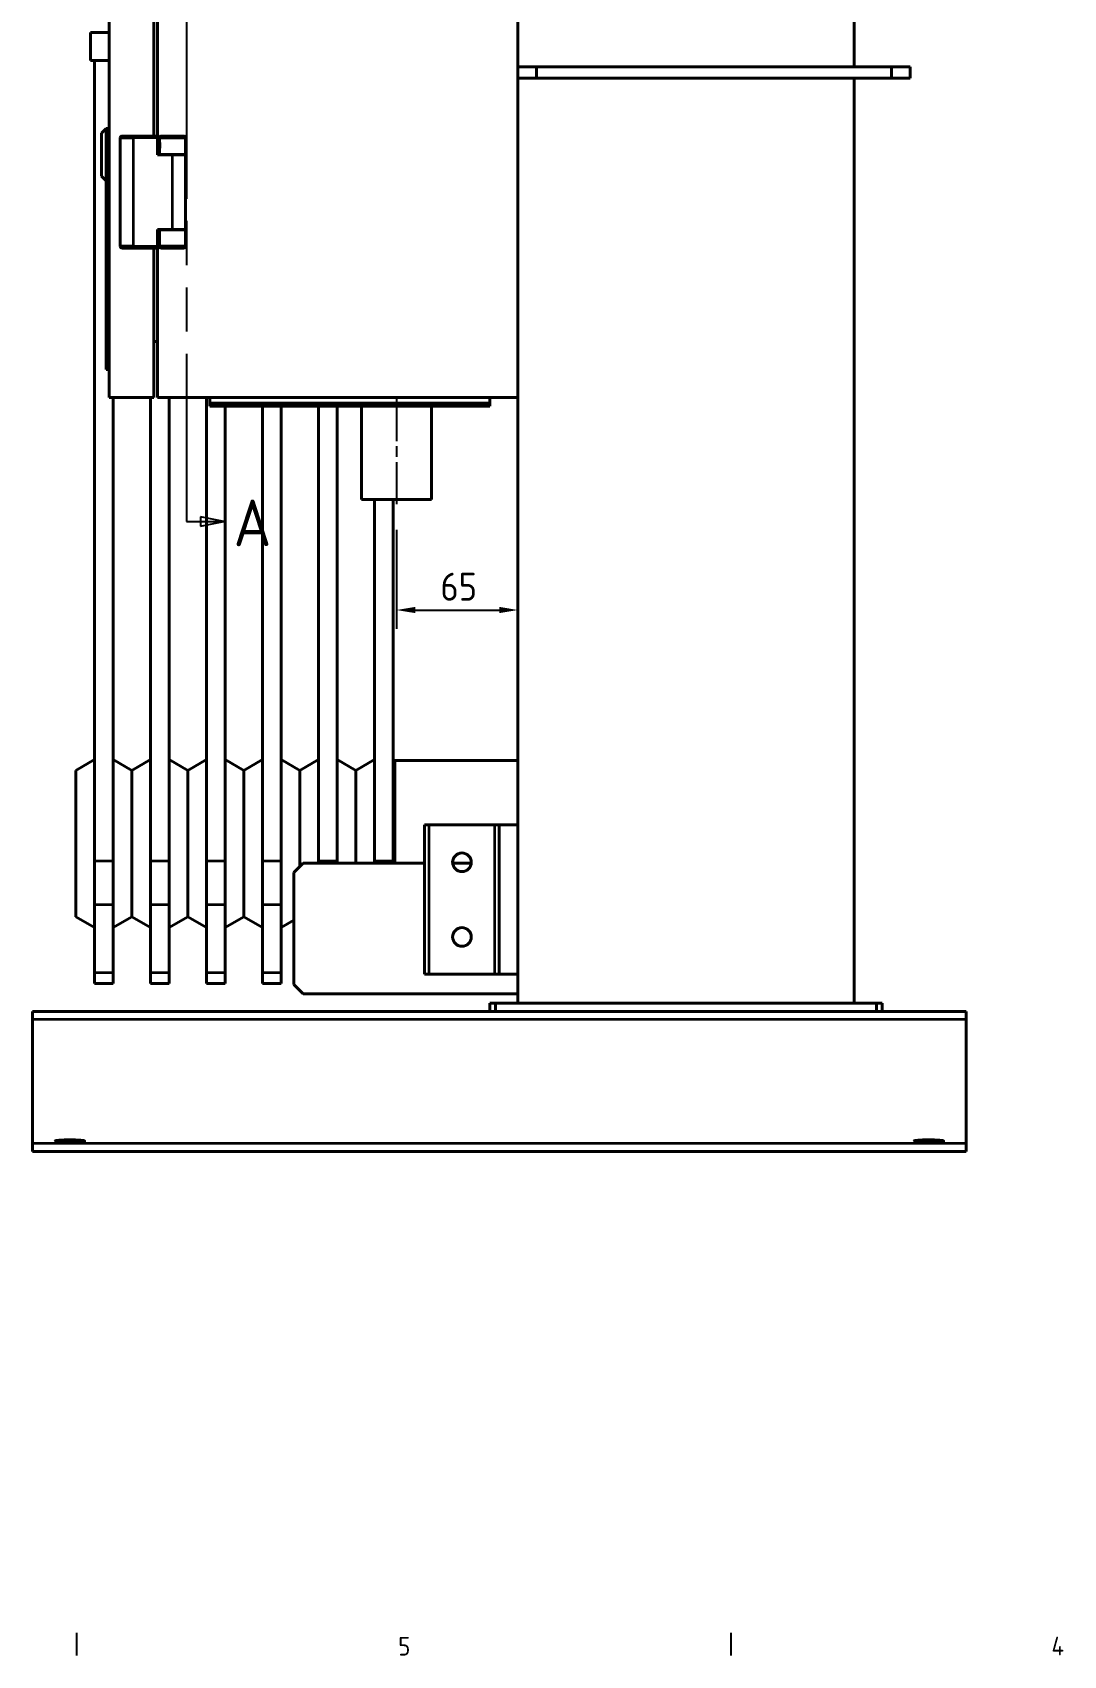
# Model space of a CAD drawing. Header units: millimetres. Extents: x 0 to 4205, y 0 to 2970.
# Drawn here: x 2429 to 2982, y 88 to 957 of the extents above; entities that cross this region are included whole.
import ezdxf

# ---------------------------------------------------------------- set-up
doc = ezdxf.new("R2010")
doc.units = ezdxf.units.MM
doc.header["$LTSCALE"] = 5
doc.linetypes.add('CHAIN', pattern=[0.3543, 0.2362, -0.0295, 0.0591, -0.0295])
doc.linetypes.add('DOUBLE_DASH_CHAIN', pattern=[1.2403, 0.6614, -0.0827, 0.1654, -0.0827, 0.1654, -0.0827])
doc.layers.get('0').update_dxf_attribs({"color": 3, "lineweight": 25})
for name, color, linetype, lineweight in [('가시적인 것(ISO)', 3, 'Continuous', 40), ('가시적인 좁은 것(ISO)', 3, 'Continuous', 35), ('경계(ISO)', 7, 'Continuous', 25), ('단면선(ISO)', 7, 'CHAIN', 25), ('중심선(ISO)', 1, 'Continuous', 25), ('치수(ISO)', 2, 'Continuous', 25)]:
    doc.layers.add(name, color=color, linetype=linetype, lineweight=lineweight)
doc.styles.add('문자 텍스트_PSTEK_POSCO', font='isocp.shx')
doc.styles.add('부품번호텍스트_PSTEK_POSCO', font='isocp.shx')
doc.styles.add('치수 텍스트_PSTEK_POSCO', font='isocp.shx')
doc.dimstyles.new('치수_PSTEK_POSCO', dxfattribs={"dimscale": 5, "dimtxt": 3, "dimasz": 2, "dimexe": 2, "dimexo": 2.5, "dimgap": 1, "dimtad": 1, "dimrnd": 1e-08, "dimdsep": 46, "dimtxsty": '치수 텍스트_PSTEK_POSCO', "dimcen": 0.09, "dimdle": 10, "dimclrd": 7, "dimclre": 7, "dimclrt": 2, "dimadec": 1, "dimazin": 2, "dimtfac": 1, "dimtmove": 0, "dimatfit": 3, "dimfxl": 0, "dimtolj": 1, "dimlwd": -1, "dimlwe": -1, "dimarcsym": 0})

# ---------------------------------------------------------------- blocks, each defined once
blk = doc.blocks.new('경계 Default Border')
at = {"layer": '경계(ISO)'}
for p, q in [((490.58, 20), (490.58, 17.6)), ((560.67, 20), (560.67, 17.6))]:
    blk.add_line(p, q, dxfattribs=at)
at = {"layer": '경계(ISO)', "color": 2, "char_height": 2, "attachment_point": 7, "style": '문자 텍스트_PSTEK_POSCO'}
for s, insert in [('5', (525.05, 17.58)), ('4', (595.02, 17.6))]:
    blk.add_mtext(s, dxfattribs=dict(at, insert=insert))
blk = doc.blocks.new('2dTransSection0')
at = {"layer": '단면선(ISO)', "linetype": 'DOUBLE_DASH_CHAIN', "ltscale": 5.738652}
blk.add_line((502.37, 299.39), (502.37, 139.06), dxfattribs=at)
at = {"layer": '단면선(ISO)', "linetype": 'Continuous'}
for p, q in [((502.37, 299.39), (502.37, 295.64)), ((502.37, 299.39), (503.87, 299.39)), ((506.37, 299.39), (503.87, 299.89)), ((503.87, 299.89), (503.87, 298.89)), ((503.87, 299.39), (506.37, 299.39)), ((503.87, 298.89), (506.37, 299.39)), ((502.37, 142.8), (502.37, 139.06)), ((506.37, 139.06), (503.87, 139.56)), ((503.87, 139.56), (503.87, 138.56)), ((502.37, 139.06), (503.87, 139.06)), ((503.87, 139.06), (506.37, 139.06)), ((503.87, 138.56), (506.37, 139.06))]:
    blk.add_line(p, q, dxfattribs=at)
at = {"layer": '단면선(ISO)', "linetype": 'Continuous', "flags": 128}
for points in [[(503.87, 298.89), (506.37, 299.39)], [(503.87, 138.56), (506.37, 139.06)]]:
    blk.add_lwpolyline(points, dxfattribs=at)
at = {"layer": '단면선(ISO)'}
for points in [[(503.87, 298.89), (506.37, 299.39), (503.87, 299.89), (503.87, 298.89)], [(503.87, 138.56), (506.37, 139.06), (503.87, 139.56), (503.87, 138.56)]]:
    blk.add_solid(points, dxfattribs=at)
at = {"layer": '단면선(ISO)', "char_height": 5, "attachment_point": 7, "style": '부품번호텍스트_PSTEK_POSCO'}
for insert in [(509.05, 297.57), (507.42, 136.42)]:
    blk.add_mtext('A', dxfattribs=dict(at, insert=insert))
blk = doc.blocks.new('*D35')
at = {"layer": 'Defpoints', "color": 0}
for p in [(2624.4, 703.47), (2689.4, 647.94), (2689.4, 647.94)]:
    blk.add_point(p, dxfattribs=at)
at = {"layer": '치수(ISO)', "color": 7}
for p, q in [((2624.4, 690.97), (2624.4, 637.94)), ((2634.4, 647.94), (2679.4, 647.94))]:
    blk.add_line(p, q, dxfattribs=at)
for points in [[(2634.4, 649.61), (2634.4, 646.28), (2624.4, 647.94)], [(2679.4, 649.61), (2679.4, 646.28), (2689.4, 647.94)]]:
    blk.add_solid(points, dxfattribs=at)
at = {"layer": '치수(ISO)', "color": 2, "insert": (2647.89, 660.44), "char_height": 15, "attachment_point": 4, "style": '치수 텍스트_PSTEK_POSCO'}
blk.add_mtext('\\A1;65', dxfattribs=at)

msp = doc.modelspace()

# ---------------------------------------------------------------- linework, layer by layer
at = {"layer": '가시적인 것(ISO)'}
for p, q in [((2689.3956, 938.8175), (2689.3956, 1433.0175)), ((2869.3956, 938.8175), (2869.3956, 1433.0175)), ((2470.3956, 761.8175), (2470.3956, 1401.8175)), ((2494.3956, 901.8175), (2494.3956, 1261.8175)), ((2496.3956, 900.8175), (2496.3956, 1262.8175)), ((2460.3956, 957.3175), (2460.3956, 942.3175)), ((2470.3956, 957.3175), (2460.3956, 957.3175)), ((2470.3956, 942.3175), (2460.3956, 942.3175)), ((2462.5956, 513.5004), (2462.5956, 942.3175)), ((2699.3956, 938.8175), (2689.3956, 938.8175)), ((2689.3956, 938.8175), (2689.3956, 932.8175)), ((2689.3956, 437.3175), (2689.3956, 932.8175)), ((2689.3956, 932.8175), (2699.3956, 932.8175)), ((2699.3956, 932.8175), (2699.3956, 938.8175)), ((2699.3956, 938.8175), (2889.3956, 938.8175)), ((2889.3956, 932.8175), (2699.3956, 932.8175)), ((2869.3956, 437.3175), (2869.3956, 932.8175)), ((2899.3956, 938.8175), (2889.3956, 938.8175)), ((2889.3956, 938.8175), (2889.3956, 932.8175)), ((2889.3956, 932.8175), (2899.3956, 932.8175)), ((2899.3956, 932.8175), (2899.3956, 938.8175)), ((2466.3956, 903.3175), (2468.8956, 905.8175)), ((2468.8956, 905.8175), (2468.8956, 896.8175)), ((2470.3956, 905.8175), (2468.8956, 905.8175)), ((2466.3956, 880.3175), (2466.3956, 903.3175)), ((2468.8956, 896.8175), (2468.8956, 776.8175)), ((2468.8956, 896.8175), (2470.3956, 896.8175)), ((2476.3956, 900.8175), (2476.3956, 842.8175)), ((2477.3956, 901.8175), (2483.3956, 901.8175)), ((2495.3956, 901.8175), (2483.3956, 901.8175)), ((2496.3956, 891.8175), (2496.3956, 900.8175)), ((2497.3956, 898.8175), (2497.3956, 900.8175)), ((2497.3956, 894.8175), (2497.3956, 898.8175)), ((2511.3956, 900.8175), (2511.3956, 891.9675)), ((2468.8856, 886.8175), (2468.8856, 891.8175)), ((2468.8956, 891.8175), (2468.8856, 891.8175)), ((2468.8856, 786.8175), (2468.8856, 886.8175)), ((2468.8956, 886.8175), (2468.8856, 886.8175)), ((2504.3956, 891.8175), (2496.3956, 891.8175)), ((2497.3956, 891.9675), (2497.3956, 894.8175)), ((2511.3956, 891.9675), (2497.3956, 891.9675)), ((2497.3956, 891.8175), (2497.3956, 891.9675)), ((2504.3956, 891.8175), (2511.3956, 891.8175)), ((2511.3956, 891.9675), (2511.3956, 891.8175)), ((2511.3956, 891.8175), (2511.3956, 851.8175)), ((2466.3956, 880.3175), (2468.8856, 877.8275)), ((2496.3956, 842.8175), (2496.3956, 851.8175)), ((2496.3956, 851.8175), (2504.3956, 851.8175)), ((2497.3956, 851.6675), (2497.3956, 851.8175)), ((2497.3956, 851.6675), (2511.3956, 851.6675)), ((2497.3956, 842.8175), (2497.3956, 851.6675)), ((2511.3956, 851.8175), (2504.3956, 851.8175)), ((2511.3956, 851.8175), (2511.3956, 851.6675)), ((2511.3956, 851.6675), (2511.3956, 842.8175)), ((2483.3956, 841.8175), (2477.3956, 841.8175)), ((2483.3956, 841.8175), (2495.3956, 841.8175)), ((2494.3956, 761.8175), (2494.3956, 841.8175)), ((2496.3956, 761.8175), (2496.3956, 842.8175)), ((2496.3956, 791.8175), (2494.3956, 791.8175)), ((2468.8856, 781.8175), (2468.8856, 786.8175)), ((2468.8956, 786.8175), (2468.8856, 786.8175)), ((2468.8956, 781.8175), (2468.8856, 781.8175)), ((2468.8956, 776.8175), (2470.3956, 776.8175)), ((2494.3956, 761.8175), (2470.3956, 761.8175)), ((2472.5956, 761.8175), (2472.5956, 513.5004)), ((2492.5956, 513.5004), (2492.5956, 761.8175)), ((2689.3956, 761.8175), (2496.3956, 761.8175)), ((2502.5956, 761.8175), (2502.5956, 513.5004)), ((2522.5956, 513.5004), (2522.5956, 761.8175)), ((2524.3956, 758.8175), (2524.3956, 761.8175)), ((2524.3956, 758.8175), (2674.3956, 758.8175)), ((2524.3956, 758.8175), (2524.3956, 757.2175)), ((2524.3956, 757.2175), (2527.3956, 757.2175)), ((2527.3956, 757.2175), (2527.3956, 758.8175)), ((2671.3956, 758.8175), (2527.3956, 758.8175)), ((2527.3956, 757.2175), (2671.3956, 757.2175)), ((2532.5956, 757.2175), (2532.5956, 513.5004)), ((2552.5956, 513.5004), (2552.5956, 757.2175)), ((2562.5956, 757.2175), (2562.5956, 513.5004)), ((2582.5956, 513.5004), (2582.5956, 757.2175)), ((2592.5956, 757.2175), (2592.5956, 513.5004)), ((2605.6456, 757.2175), (2605.6456, 707.2175)), ((2643.1456, 757.2175), (2643.1456, 707.2175)), ((2671.3956, 758.8175), (2671.3956, 757.2175)), ((2671.3956, 757.2175), (2674.3956, 757.2175)), ((2674.3956, 758.8175), (2674.3956, 761.8175)), ((2674.3956, 757.2175), (2674.3956, 758.8175)), ((2605.6456, 707.2175), (2643.1456, 707.2175)), ((2612.5956, 513.5004), (2612.5956, 707.2175)), ((2622.5956, 707.2175), (2622.5956, 513.5004)), ((2452.5956, 562.044), (2462.5956, 567.8175)), ((2482.5956, 562.044), (2472.5956, 567.8175)), ((2482.5956, 562.044), (2492.5956, 567.8175)), ((2512.5956, 562.044), (2502.5956, 567.8175)), ((2512.5956, 562.044), (2522.5956, 567.8175)), ((2542.5956, 562.044), (2532.5956, 567.8175)), ((2542.5956, 562.044), (2552.5956, 567.8175)), ((2572.5956, 562.044), (2562.5956, 567.8175)), ((2572.5956, 562.044), (2582.5956, 567.8175)), ((2602.5956, 562.044), (2592.5956, 567.8175)), ((2602.5956, 562.044), (2612.5956, 567.8175)), ((2623.375, 567.3675), (2622.5956, 567.8175)), ((2623.375, 567.3675), (2623.375, 512.3175)), ((2623.375, 567.3675), (2689.3956, 567.3675)), ((2452.5956, 562.044), (2452.5956, 483.591)), ((2482.5956, 562.044), (2482.5956, 483.591)), ((2512.5956, 562.044), (2512.5956, 483.591)), ((2542.5956, 562.044), (2542.5956, 483.591)), ((2572.5956, 562.044), (2572.5956, 510.5175)), ((2602.5956, 562.044), (2602.5956, 512.3175)), ((2639.3956, 532.8175), (2641.8956, 532.8175)), ((2639.3956, 532.8175), (2639.3956, 452.8175)), ((2676.8956, 532.8175), (2641.8956, 532.8175)), ((2676.8956, 532.8175), (2679.3956, 532.8175)), ((2689.3956, 532.8175), (2679.3956, 532.8175)), ((2679.3956, 452.8175), (2679.3956, 532.8175)), ((2462.5956, 513.5004), (2462.5956, 490.0081)), ((2472.5956, 490.0081), (2472.5956, 513.5004)), ((2492.5956, 513.5004), (2492.5956, 490.0081)), ((2502.5956, 490.0081), (2502.5956, 513.5004)), ((2522.5956, 513.5004), (2522.5956, 490.0081)), ((2532.5956, 490.0081), (2532.5956, 513.5004)), ((2552.5956, 513.5004), (2552.5956, 490.0081)), ((2562.5956, 490.0081), (2562.5956, 513.5004)), ((2582.5956, 513.5004), (2582.5956, 512.3175)), ((2592.5956, 512.3175), (2592.5956, 513.5004)), ((2612.5956, 513.5004), (2612.5956, 512.3175)), ((2622.5956, 512.3175), (2622.5956, 513.5004)), ((2569.3956, 507.3175), (2574.3956, 512.3175)), ((2569.3956, 447.3175), (2569.3956, 507.3175)), ((2639.3956, 512.3175), (2574.3956, 512.3175)), ((2664.3705, 512.3175), (2654.4206, 512.3175)), ((2462.5956, 453.8482), (2462.5956, 490.0081)), ((2472.5956, 490.0081), (2472.5956, 453.8482)), ((2492.5956, 453.8482), (2492.5956, 490.0081)), ((2502.5956, 490.0081), (2502.5956, 453.8482)), ((2522.5956, 453.8482), (2522.5956, 490.0081)), ((2532.5956, 490.0081), (2532.5956, 453.8482)), ((2552.5956, 453.8482), (2552.5956, 490.0081)), ((2562.5956, 490.0081), (2562.5956, 453.8482)), ((2452.5956, 483.591), (2462.5956, 477.8175)), ((2482.5956, 483.591), (2472.5956, 477.8175)), ((2482.5956, 483.591), (2492.5956, 477.8175)), ((2512.5956, 483.591), (2502.5956, 477.8175)), ((2512.5956, 483.591), (2522.5956, 477.8175)), ((2542.5956, 483.591), (2532.5956, 477.8175)), ((2542.5956, 483.591), (2552.5956, 477.8175)), ((2569.3956, 481.7434), (2562.5956, 477.8175)), ((2462.5956, 453.8482), (2462.5956, 447.8175)), ((2472.5956, 447.8175), (2472.5956, 453.8482)), ((2492.5956, 453.8482), (2492.5956, 447.8175)), ((2502.5956, 447.8175), (2502.5956, 453.8482)), ((2522.5956, 453.8482), (2522.5956, 447.8175)), ((2532.5956, 447.8175), (2532.5956, 453.8482)), ((2552.5956, 453.8482), (2552.5956, 447.8175)), ((2562.5956, 447.8175), (2562.5956, 453.8482)), ((2641.8956, 452.8175), (2639.3956, 452.8175)), ((2641.8956, 452.8175), (2676.8956, 452.8175)), ((2679.3956, 452.8175), (2676.8956, 452.8175)), ((2689.3956, 452.8175), (2679.3956, 452.8175)), ((2462.5956, 447.8175), (2472.5956, 447.8175)), ((2492.5956, 447.8175), (2502.5956, 447.8175)), ((2522.5956, 447.8175), (2532.5956, 447.8175)), ((2552.5956, 447.8175), (2562.5956, 447.8175)), ((2574.3956, 442.3175), (2569.3956, 447.3175)), ((2689.3956, 442.3175), (2574.3956, 442.3175)), ((2677.3956, 437.3175), (2674.3956, 437.3175)), ((2674.3956, 437.3175), (2674.3956, 432.8175)), ((2677.3956, 432.8175), (2677.3956, 437.3175)), ((2881.3956, 437.3175), (2677.3956, 437.3175)), ((2884.3956, 437.3175), (2881.3956, 437.3175)), ((2881.3956, 437.3175), (2881.3956, 432.8175)), ((2884.3956, 432.8175), (2884.3956, 437.3175)), ((2929.3956, 432.8175), (2429.3956, 432.8175)), ((2429.3956, 431.5272), (2429.3956, 432.8175)), ((2429.3956, 431.5272), (2429.3956, 428.5386)), ((2429.3956, 426.1953), (2429.3956, 428.5386)), ((2429.3956, 420.2181), (2429.3956, 426.1953)), ((2929.3956, 432.8175), (2929.3956, 431.5272)), ((2929.3956, 428.5386), (2929.3956, 431.5272)), ((2929.3956, 428.5386), (2929.3956, 426.1953)), ((2929.3956, 426.1953), (2929.3956, 420.2181)), ((2429.3956, 370.4168), (2429.3956, 420.2181)), ((2929.3956, 420.2181), (2929.3956, 370.4168)), ((2429.3956, 364.4397), (2429.3956, 370.4168)), ((2929.3956, 370.4168), (2929.3956, 364.4397)), ((2429.3956, 362.0963), (2429.3956, 364.4397)), ((2429.3956, 362.0963), (2429.3956, 359.1077)), ((2429.3956, 357.8175), (2429.3956, 359.1077)), ((2929.3956, 357.8175), (2429.3956, 357.8175)), ((2929.3956, 364.4397), (2929.3956, 362.0963)), ((2929.3956, 359.1077), (2929.3956, 362.0963)), ((2929.3956, 359.1077), (2929.3956, 357.8175))]:
    msp.add_line(p, q, dxfattribs=at)
for centre in [(2659.3956, 512.8175), (2659.3956, 472.8175)]:
    msp.add_circle(centre, 5, dxfattribs=at)
for centre, start, end in [((2477.3956, 900.8175), 90, 180), ((2495.3956, 900.8175), 0, 90), ((2498.3956, 900.8175), 90, 180), ((2510.3956, 900.8175), 0, 90), ((2477.3956, 842.8175), 180, 270), ((2495.3956, 842.8175), 270, 0), ((2498.3956, 842.8175), 180, 270), ((2510.3956, 842.8175), 270, 0)]:
    msp.add_arc(centre, 1, start, end, dxfattribs=at)
for centre in [(2449.3956, 363.4315), (2909.3956, 363.4315)]:
    msp.add_ellipse(centre, major_axis=(-8, 0), ratio=0.08748866, dxfattribs=at)
for points, knots in [([(2497.3956, 898.8175), (2497.4016, 898.7972), (2497.4106, 898.7667), (2497.4649, 898.5621), (2497.5035, 898.4084), (2497.5764, 898.0549), (2497.6157, 897.8309), (2497.6716, 897.3386), (2497.6874, 897.0701), (2497.6874, 896.5648), (2497.6716, 896.2963), (2497.6157, 895.804), (2497.5764, 895.5801), (2497.5035, 895.2265), (2497.4649, 895.0728), (2497.4106, 894.8682), (2497.4016, 894.8378), (2497.3956, 894.8175)], [-0.909540528, -0.909540528, -0.909540528, -0.909540528, -0.833754696, -0.833754696, -0.757968865, -0.757968865, -0.682164608, -0.682164608, -0.606360352, -0.606360352, -0.530556096, -0.530556096, -0.454751839, -0.454751839, -0.378966008, -0.378966008, -0.303180176, -0.303180176, -0.303180176, -0.303180176]), ([(2498.3956, 901.8175), (2498.4073, 901.8175), (2498.425, 901.8175), (2498.4836, 901.8175), (2498.4875, 901.8175), (2498.4913, 901.8175), (2498.4958, 901.8175), (2498.5576, 901.8175), (2498.6473, 901.8175), (2498.7648, 901.8175), (2498.7816, 901.8175), (2498.7982, 901.8175), (2498.8169, 901.8175), (2498.9287, 901.8175), (2499.061, 901.8175), (2499.2139, 901.8175), (2499.2649, 901.8175), (2499.317, 901.8175), (2499.3736, 901.8175), (2499.6, 901.8175), (2499.8603, 901.8175), (2500.1529, 901.8175), (2500.409, 901.8175), (2500.6858, 901.8175), (2500.9835, 901.8175), (2501.026, 901.8175), (2501.0699, 901.8175), (2501.1123, 901.8175), (2501.409, 901.8175), (2501.7204, 901.8175), (2502.0464, 901.8175), (2502.093, 901.8175), (2502.1418, 901.8175), (2502.187, 901.8175), (2502.5259, 901.8175), (2502.8743, 901.8175), (2503.2321, 901.8175), (2503.256, 901.8175), (2503.2813, 901.8175), (2503.3038, 901.8175), (2503.6643, 901.8175), (2504.0289, 901.8175), (2504.3956, 901.8175), (2504.7393, 901.8175), (2505.0806, 901.8175), (2505.4196, 901.8175), (2505.4422, 901.8175), (2505.4635, 901.8175), (2505.4874, 901.8175), (2505.8219, 901.8175), (2506.1487, 901.8175), (2506.4679, 901.8175), (2506.5135, 901.8175), (2506.5571, 901.8175), (2506.6042, 901.8175), (2506.8867, 901.8175), (2507.1588, 901.8175), (2507.4206, 901.8175), (2507.5078, 901.8175), (2507.5922, 901.8175), (2507.6788, 901.8175), (2508.0253, 901.8175), (2508.3456, 901.8175), (2508.6382, 901.8175), (2508.8943, 901.8175), (2509.1252, 901.8175), (2509.3309, 901.8175), (2509.3603, 901.8175), (2509.3898, 901.8175), (2509.4176, 901.8175), (2509.6116, 901.8175), (2509.7779, 901.8175), (2509.9166, 901.8175), (2509.9364, 901.8175), (2509.9564, 901.8175), (2509.9743, 901.8175), (2510.1085, 901.8175), (2510.211, 901.8175), (2510.2817, 901.8175), (2510.2864, 901.8175), (2510.2913, 901.8175), (2510.2954, 901.8175), (2510.3621, 901.8175), (2510.3822, 901.8175), (2510.3956, 901.8175)], [0, 0, 0, 0, 0.05859375, 0.05859375, 0.05859375, 0.0625, 0.0625, 0.0625, 0.1171875, 0.1171875, 0.1171875, 0.125, 0.125, 0.125, 0.171875, 0.171875, 0.171875, 0.1875, 0.1875, 0.1875, 0.25, 0.25, 0.25, 0.3046875, 0.3046875, 0.3046875, 0.3125, 0.3125, 0.3125, 0.3671875, 0.3671875, 0.3671875, 0.375, 0.375, 0.375, 0.43359375, 0.43359375, 0.43359375, 0.4375, 0.4375, 0.4375, 0.5, 0.5, 0.5, 0.55859375, 0.55859375, 0.55859375, 0.5625, 0.5625, 0.5625, 0.6171875, 0.6171875, 0.6171875, 0.625, 0.625, 0.625, 0.671875, 0.671875, 0.671875, 0.6875, 0.6875, 0.6875, 0.75, 0.75, 0.75, 0.8046875, 0.8046875, 0.8046875, 0.8125, 0.8125, 0.8125, 0.8671875, 0.8671875, 0.8671875, 0.875, 0.875, 0.875, 0.93359375, 0.93359375, 0.93359375, 0.9375, 0.9375, 0.9375, 1, 1, 1, 1]), ([(2504.3956, 841.8175), (2504.0519, 841.8175), (2503.7105, 841.8175), (2503.3716, 841.8175), (2503.349, 841.8175), (2503.3277, 841.8175), (2503.3038, 841.8175), (2502.9693, 841.8175), (2502.6424, 841.8175), (2502.3233, 841.8175), (2502.2777, 841.8175), (2502.2341, 841.8175), (2502.187, 841.8175), (2501.9045, 841.8175), (2501.6323, 841.8175), (2501.3706, 841.8175), (2501.2833, 841.8175), (2501.1989, 841.8175), (2501.1123, 841.8175), (2500.7659, 841.8175), (2500.4456, 841.8175), (2500.1529, 841.8175), (2499.8969, 841.8175), (2499.666, 841.8175), (2499.4602, 841.8175), (2499.4308, 841.8175), (2499.4013, 841.8175), (2499.3736, 841.8175), (2499.1796, 841.8175), (2499.0132, 841.8175), (2498.8746, 841.8175), (2498.8548, 841.8175), (2498.8347, 841.8175), (2498.8169, 841.8175), (2498.6826, 841.8175), (2498.5802, 841.8175), (2498.5095, 841.8175), (2498.5048, 841.8175), (2498.4999, 841.8175), (2498.4958, 841.8175), (2498.429, 841.8175), (2498.409, 841.8175), (2498.3956, 841.8175)], [0.5, 0.5, 0.5, 0.5, 0.55859375, 0.55859375, 0.55859375, 0.5625, 0.5625, 0.5625, 0.6171875, 0.6171875, 0.6171875, 0.625, 0.625, 0.625, 0.671875, 0.671875, 0.671875, 0.6875, 0.6875, 0.6875, 0.75, 0.75, 0.75, 0.8046875, 0.8046875, 0.8046875, 0.8125, 0.8125, 0.8125, 0.8671875, 0.8671875, 0.8671875, 0.875, 0.875, 0.875, 0.93359375, 0.93359375, 0.93359375, 0.9375, 0.9375, 0.9375, 1, 1, 1, 1]), ([(2510.3956, 841.8175), (2510.3838, 841.8175), (2510.3662, 841.8175), (2510.3075, 841.8175), (2510.3036, 841.8175), (2510.2998, 841.8175), (2510.2954, 841.8175), (2510.2335, 841.8175), (2510.1439, 841.8175), (2510.0264, 841.8175), (2510.0096, 841.8175), (2509.993, 841.8175), (2509.9743, 841.8175), (2509.8625, 841.8175), (2509.7301, 841.8175), (2509.5773, 841.8175), (2509.5263, 841.8175), (2509.4742, 841.8175), (2509.4176, 841.8175), (2509.1911, 841.8175), (2508.9309, 841.8175), (2508.6382, 841.8175), (2508.3822, 841.8175), (2508.1053, 841.8175), (2507.8077, 841.8175), (2507.7652, 841.8175), (2507.7212, 841.8175), (2507.6788, 841.8175), (2507.3821, 841.8175), (2507.0708, 841.8175), (2506.7448, 841.8175), (2506.6982, 841.8175), (2506.6493, 841.8175), (2506.6042, 841.8175), (2506.2652, 841.8175), (2505.9169, 841.8175), (2505.5591, 841.8175), (2505.5352, 841.8175), (2505.5099, 841.8175), (2505.4874, 841.8175), (2505.1269, 841.8175), (2504.7622, 841.8175), (2504.3956, 841.8175)], [0, 0, 0, 0, 0.05859375, 0.05859375, 0.05859375, 0.0625, 0.0625, 0.0625, 0.1171875, 0.1171875, 0.1171875, 0.125, 0.125, 0.125, 0.171875, 0.171875, 0.171875, 0.1875, 0.1875, 0.1875, 0.25, 0.25, 0.25, 0.3046875, 0.3046875, 0.3046875, 0.3125, 0.3125, 0.3125, 0.3671875, 0.3671875, 0.3671875, 0.375, 0.375, 0.375, 0.43359375, 0.43359375, 0.43359375, 0.4375, 0.4375, 0.4375, 0.5, 0.5, 0.5, 0.5])]:
    msp.add_open_spline(points, degree=3, knots=knots, dxfattribs=at)
at = {"layer": '가시적인 좁은 것(ISO)'}
for p, q in [((2476.3956, 900.8175), (2483.3956, 900.8175)), ((2483.3956, 900.8175), (2483.3956, 901.8175)), ((2496.3956, 900.8175), (2483.3956, 900.8175)), ((2483.3956, 900.8175), (2483.3956, 842.8175)), ((2497.3956, 900.8175), (2511.3956, 900.8175)), ((2504.3956, 851.8175), (2504.3956, 891.8175)), ((2483.3956, 842.8175), (2476.3956, 842.8175)), ((2483.3956, 841.8175), (2483.3956, 842.8175)), ((2483.3956, 842.8175), (2496.3956, 842.8175)), ((2511.3956, 842.8175), (2497.3956, 842.8175)), ((2641.8956, 452.8175), (2641.8956, 532.8175)), ((2676.8956, 532.8175), (2676.8956, 452.8175)), ((2472.5956, 513.5004), (2462.5956, 513.5004)), ((2502.5956, 513.5004), (2492.5956, 513.5004)), ((2532.5956, 513.5004), (2522.5956, 513.5004)), ((2562.5956, 513.5004), (2552.5956, 513.5004)), ((2592.5956, 513.5004), (2582.5956, 513.5004)), ((2622.5956, 513.5004), (2612.5956, 513.5004)), ((2472.5956, 490.0081), (2462.5956, 490.0081)), ((2502.5956, 490.0081), (2492.5956, 490.0081)), ((2532.5956, 490.0081), (2522.5956, 490.0081)), ((2562.5956, 490.0081), (2552.5956, 490.0081)), ((2462.5956, 453.8482), (2472.5956, 453.8482)), ((2492.5956, 453.8482), (2502.5956, 453.8482)), ((2522.5956, 453.8482), (2532.5956, 453.8482)), ((2552.5956, 453.8482), (2562.5956, 453.8482)), ((2929.3956, 428.5386), (2429.3956, 428.5386)), ((2929.3956, 362.0963), (2429.3956, 362.0963))]:
    msp.add_line(p, q, dxfattribs=at)
at = {"layer": '중심선(ISO)', "linetype": 'CHAIN', "ltscale": 19.051651}
msp.add_line((2624.3956, 760.9675), (2624.3956, 703.4675), dxfattribs=at)

# ---------------------------------------------------------------- block references
at = {"xscale": 5, "yscale": 5, "zscale": 5}
msp.add_blockref('경계 Default Border', (0, 0), dxfattribs=at)
at = {"layer": '단면선(ISO)', "xscale": 5, "yscale": 5, "zscale": 5}
msp.add_blockref('2dTransSection0', (0, 0), dxfattribs=at)

# ---------------------------------------------------------------- dimensions: what is measured, and where the dimension line sits
at = {"layer": '치수(ISO)', "color": 7}
dim = msp.add_linear_dim(base=(2689.3956, 647.9427), p1=(2624.3956, 703.4675), p2=(2689.3956, 647.9427), dimstyle='치수_PSTEK_POSCO', override={"dimdec": 2, "dimse2": 1, "dimtp": 0, "dimtm": 0, "dimtdec": 2, "dimtofl": 0, "dimatfit": 1}, dxfattribs=at)
dim.commit()
dim.dimension.update_dxf_attribs({"geometry": '*D35', "text_midpoint": (2656.8956, 647.9427), "dimtype": 160})

doc.saveas('drawing.dxf')
